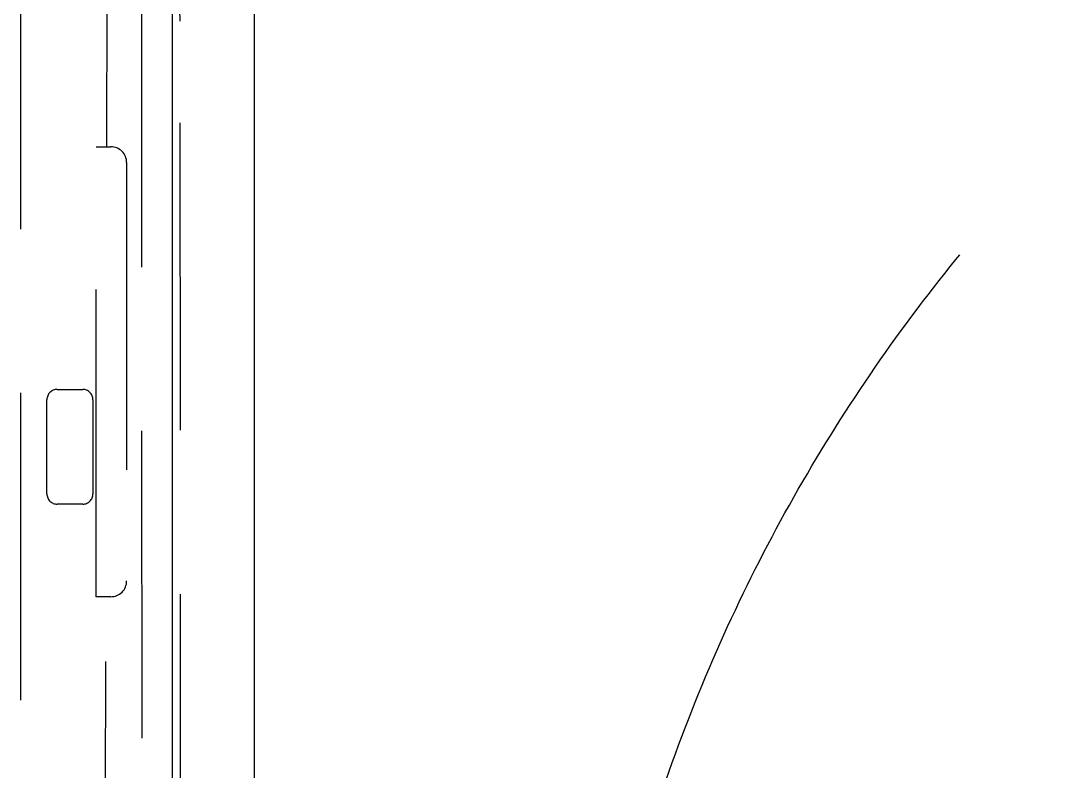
# Model space of a CAD drawing. Header units: millimetres. Extents: x 7294529 to 7346664, y 234399 to 276449.
# Drawn here: x 7311310 to 7311822, y 250905 to 251271 of the extents above; entities that cross this region are included whole.
import ezdxf
from ezdxf.xclip import XClip

# ---------------------------------------------------------------- set-up
doc = ezdxf.new("R2010")
doc.units = ezdxf.units.MM
doc.header["$LTSCALE"] = 100
doc.header["$XCLIPFRAME"] = 2
doc.linetypes.add('U-59C-EX$0$DASHDOTX2', pattern=[2, 1, -0.5, 0, -0.5])
doc.linetypes.add('U-59C-EX$0$HID', pattern=[2.3, 1.5, -0.8])
for name, color, linetype in [('BP', 7, 'Continuous'), ('U-59C-EX$0$C-DOOR', 1, 'Continuous'), ('U-59C-EX$0$DOR', 4, 'Continuous'), ('U-59C-EX$0$ELE', 6, 'Continuous'), ('U-59C-EX$0$FUR_미설치가구', 8, 'U-59C-EX$0$HID')]:
    doc.layers.add(name, color=color, linetype=linetype)

# ---------------------------------------------------------------- blocks, each defined once
blk = doc.blocks.new('U-59C-EX$0$A$Cc7b664ce')
at = {"layer": 'U-59C-EX$0$C-DOOR', "linetype": 'U-59C-EX$0$DASHDOTX2', "ltscale": 4}
blk.add_arc((170.96, 15.77), 839.27, 11.9938, 89.41669, dxfattribs=at)
blk = doc.blocks.new('U-59C-EX$0$세탁기')
at = {"layer": 'U-59C-EX$0$FUR_미설치가구', "linetype": 'U-59C-EX$0$HID'}
for p, q in [((568.18, 864.1), (138.41, 863.9)), ((108.55, 844.96), (598.04, 845.15)), ((199.77, 828.04), (105.41, 828.22)), ((601.18, 827.28), (419.49, 827.66)), ((700, 786.12), (0, 786.12))]:
    blk.add_line(p, q, dxfattribs=at)
blk.add_lwpolyline([(601.18, 827.28), (601.18, 831.1, 0.414214), (568.18, 864.1), (138.41, 863.9, 0.414214), (105.41, 830.9), (105.41, 828.22)], format="xyb", dxfattribs=at)
for points in [[(419.49, 830.03), (419.49, 822.77), (199.77, 822.77), (199.77, 830.03, -0.414214), (207.47, 837.73), (411.79, 837.73, -0.414214)], [(369.31, 821.28, -0.414214), (374.31, 816.28), (374.31, 803.8, -0.414214), (369.31, 798.8), (323.28, 798.8, -0.414214), (318.28, 803.8), (318.28, 816.28, -0.414214), (323.28, 821.28)]]:
    blk.add_lwpolyline(points, format="xyb", close=True, dxfattribs=at)
blk = doc.blocks.new('U-59C-EX')
at = {"layer": 'U-59C-EX$0$ELE'}
for p, q in [((5110, 695), (5110, -400)), ((5150, 695), (5150, -400))]:
    blk.add_line(p, q, dxfattribs=at)
at = {"layer": 'U-59C-EX$0$DOR', "xscale": -1.000000000000001}
blk.add_blockref('U-59C-EX$0$A$Cc7b664ce', (6315, -400), dxfattribs=at)
at = {"layer": 'U-59C-EX$0$FUR_미설치가구', "rotation": 270}
blk.add_blockref('U-59C-EX$0$세탁기', (4250, 400), dxfattribs=at)

msp = doc.modelspace()

# ---------------------------------------------------------------- block references
at = {"layer": 'BP'}
ref = msp.add_blockref('U-59C-EX', (7306274.36, 251009.38), dxfattribs=at)
XClip(ref).set_block_clipping_path([(12590, -7184.9999999999), (0, -7184.9999999999), (0, 300.0000000002), (4055.0000000028, 300.0000000099), (4055.0000000028, 1674.9999999992), (4320, 1674.9999999992), (4820, 2135.0000000001), (12590.0000000009, 2135.0000000001)])

doc.saveas('drawing.dxf')
